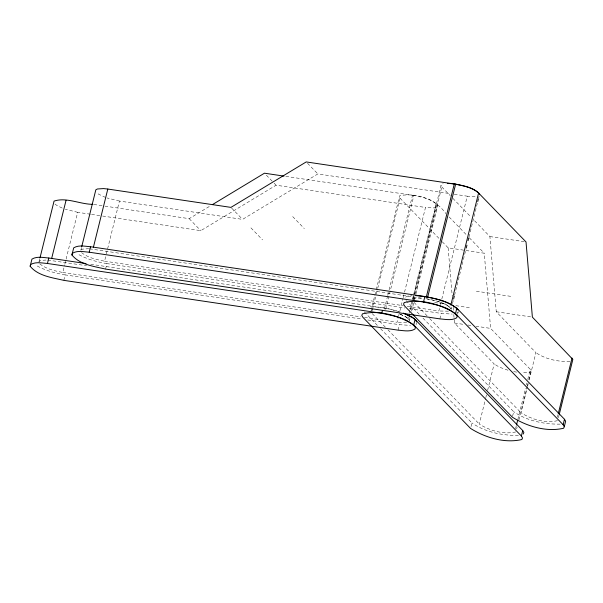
<?xml version="1.0" encoding="UTF-8"?>
<svg xmlns="http://www.w3.org/2000/svg" width="603" height="603" viewBox="0 0 603 603"><rect width="100%" height="100%" fill="white"/><g stroke="black" fill="none" stroke-linecap="round" stroke-linejoin="round"><path stroke-width="0.45" stroke-dasharray="3.02 2.26" d="M39.089 261.506L39.768 258.777M39.783 263.888C46.295 269.074 54.783 270.92 62.795 272.45L64.596 265.162M64.823 264.25L77.674 212.316L90.638 214.246M63.805 280.35L65.162 274.885L362.207 319.145M80.855 250.237L81.526 247.501M81.548 252.612C88.061 257.798 96.548 259.644 104.56 261.174L106.136 254.798M106.362 253.886L119.439 201.048L242.564 219.386L317.849 173.928L450.562 193.699M105.57 269.081L106.919 263.609L404.899 308.005M371.026 310.681L375.986 290.638M376.212 289.726L399.676 195.696C416.356 192.44 436.007 199.186 445.896 213.635M372.292 310.251L376.129 294.761M376.355 293.849L377.478 289.297M377.704 288.385L400.03 198.191L399.209 196.804M384.367 309.045L387.518 296.292M387.744 295.38L388.875 290.827M389.101 289.915L412.55 195.168M385.686 309.339L413.869 195.462C422.092 197.377 432.193 198.575 437.801 205.487L415.482 295.681M364.498 317.397L397.091 322.258L398.447 316.786M398.673 315.874L402.955 298.568M403.181 297.656L404.304 293.103M404.53 292.191L425.499 207.462L433.323 207.937L435.954 207.515L437.484 206.678L437.801 205.487M398.101 330.158L399.457 324.693L410.455 325.364M409.693 320.381L407.734 318.361L408.186 316.537M409.09 312.897L409.769 310.161M409.987 309.249L412.248 300.143M412.467 299.231L413.598 294.679M413.824 293.767L436.142 203.573M412.791 299.412L413.47 296.676M413.696 295.764L440.974 185.528L441.441 184.42L443.167 183.666M410.07 317.547L409.392 320.283L408.472 318.814L408.924 316.997M410.726 309.708L412.987 300.596M413.206 299.683L436.881 204.025M414.057 298.975L414.51 297.151M415.414 293.51L441.788 186.915L440.974 185.528M411.645 311.171L413.907 302.058M414.125 301.153L415.256 296.593M416.078 324.655L416.53 322.831M407.198 306.264L438.856 310.982L440.205 305.517M440.431 304.605L441.562 300.045M441.788 299.141L467.265 196.186L475.081 196.668M439.866 318.881L441.215 313.417L452.212 314.088M451.459 309.105L449.499 307.085L449.951 305.269M451.609 307.183L451.157 309.007L450.237 307.545L450.69 305.721M452.514 303.543L453.411 299.895M454.541 295.342L466.036 248.881M468.968 237.039L477.538 202.42M478.661 197.859L479.114 196.035M457.617 314.291L458.295 311.555M471.033 426.615L471.938 422.974L380.591 328.718M515.738 431.944C503.573 434.801 489.689 430.64 479.272 424.067L485.581 398.553M485.807 397.641L486.485 394.912M487.616 390.36L494.151 363.933L454.504 323.02L454.112 318.384M512.573 416.251L513.696 411.698L422.356 317.449M515.61 428.537L516.289 425.801M517.871 419.424L525.537 388.445M526.434 384.804L526.886 382.98M527.791 379.34L530.271 369.315L490.616 328.401L476.069 326.238M516.658 429.012L517.11 427.188M518.912 419.899L527.03 387.103M527.256 386.191L527.927 383.455M528.831 379.815L531.085 370.702L530.271 369.315M557.504 420.668C545.331 423.532 531.454 419.364 521.037 412.791L527.346 387.284M527.572 386.372L528.251 383.636M529.148 379.996L535.916 352.665L496.269 311.751L489.907 236.564L473.649 219.794M557.376 417.261L558.054 414.525M558.423 417.736L559.094 415.007M38.863 262.418L39.18 261.227L40.71 260.39L46.913 259.991M531.085 370.702L530.617 371.817L528.899 372.571L522.236 372.842M104.93 206.113L189.169 218.663L210.794 205.6M102.668 216.04L200.799 230.663L276.091 185.204L425.499 207.462M80.945 249.951L82.468 249.122L88.679 248.715M456.644 313.1L458.076 312.324M371.267 310.485L372.993 309.731M405.555 297.106L407.975 296.043L412 295.545M413.032 299.209L417.615 298.101L423.208 298.379M448.436 311.178L438.856 310.982M406.671 322.447L397.091 322.258M569.941 361.385C558.242 361.988 545.685 359.29 535.916 352.665M560.142 424.135C544.14 424.354 527.03 420.886 513.696 411.698M518.384 435.411C502.374 435.622 485.264 432.163 471.938 422.974M370.234 306.821C380.538 306.761 390.752 308.955 400.505 312.15M89.523 248.805L422.567 298.289M47.765 260.081L86.553 265.719M454.27 194.256L467.265 196.186M285.799 176.377L413.869 195.462M489.907 236.564L524.173 241.667M442.293 241.803L448.142 247.841L484.262 253.222L490.616 328.401M93.819 204.455L104.002 205.97M91.566 214.389L101.749 215.904M476.378 291.226L512.497 296.608M434.612 302.502L446.65 304.296M455.913 305.676L470.732 307.884M496.269 311.751L531.477 316.997M104.56 261.174L403.467 305.706M409.558 308.698L441.215 313.417M90.706 264.25L383.101 307.816L389.636 309.038L400.226 312.053M454.504 323.02L463.428 324.354M467.883 325.017L472.435 325.695M62.795 272.45L360.775 316.846M367.792 319.974L399.457 324.693M425.906 298.681C434.062 300.249 442.768 301.922 449.499 307.085M513.696 371.599L516.937 372.194M119.439 201.048L107.07 197.972M77.674 212.316L65.305 209.241M427.226 298.982C435.238 300.505 443.725 302.352 450.237 307.545M106.919 263.609C96.721 261.868 86.493 259.139 77.501 253.878M65.162 274.885C54.956 273.144 44.728 270.415 35.735 265.147M507.975 370.227L499.337 367.152L494.151 363.933M400.136 314.178L405.691 316.794L407.734 318.361M400.113 314.155L406.384 317.178L408.472 318.814M105.578 197.475L98.515 194.121L96.427 192.485M62.237 208.088L56.757 205.397L54.662 203.754M441.788 186.915L450.245 195.636M452.845 198.319L471.049 217.11M449.145 216.99L466.707 235.102M469.307 237.786L484.262 253.222M400.03 198.191L439.693 239.112M307.515 163.262L317.849 173.928M414.035 302.382L427.082 315.844M429.69 318.542L521.037 412.791M406.045 300.618L419.093 314.08M266.398 175.202L273.506 182.536M274.146 183.199L276.091 185.204M292.696 216.59L304.327 228.59M372.27 313.658L385.317 327.12M387.933 329.811L479.272 424.067M364.28 311.887L377.335 325.356M250.931 227.866L262.561 239.866M231.552 208.02L242.564 219.386M189.169 218.663L200.799 230.663M448.142 247.841L452.227 296.103M453.17 307.244L453.479 310.952M453.795 314.668L454.029 317.449"/><path stroke-width="0.9" d="M30.15 266.247L30.595 264.574C35.615 261.514 41.931 263.074 47.449 263.473L381.744 313.281C393.314 315.972 407.515 317.668 415.399 327.384L414.954 329.057C409.934 332.117 403.618 330.557 398.101 330.158L63.805 280.35C52.242 277.659 38.034 275.97 30.15 266.247L31.944 259.109C36.971 256.049 43.288 257.609 48.805 258.009L86.048 263.556M39.994 257.865L54.059 201.101C66.511 196.932 80.207 204.387 92.892 204.319M47.449 263.473L48.805 258.009M51.617 258.627L66.044 200.317M71.915 254.979L72.36 253.298C77.38 250.237 83.696 251.805 89.214 252.205L423.51 302.005C435.072 304.696 449.28 306.392 457.164 316.108L456.72 317.789C451.7 320.849 445.383 319.281 439.866 318.881L105.57 269.081C94 266.39 79.8 264.694 71.915 254.979L73.709 247.833C78.737 244.773 85.046 246.333 90.563 246.733L424.859 296.54C436.301 299.08 449.808 301.003 458.084 309.957M81.752 246.589L95.824 189.824L97.354 188.988L103.558 188.588L107.809 189.041L230.934 207.387L306.218 161.928L455.634 184.186C463.858 186.101 473.958 187.307 479.566 194.219M89.214 252.205L90.563 246.733M93.382 247.351L107.809 189.041M381.744 313.281L382.423 310.553M409.151 316.085L409.603 314.261M413.718 324.919C399.065 315.678 379.551 309.821 362.441 313.846L361.777 315.407L362.931 317.351L470.581 428.439C485.234 437.68 504.756 443.537 521.866 439.519L522.522 437.959L521.369 436.007L413.718 324.919L415.075 319.454L412.188 317.246L403.739 313.311M423.51 302.005L424.859 296.54M426.351 296.864L454.308 183.892C462.471 185.46 471.177 187.126 477.908 192.297L526.02 241.946L532.381 317.133L572.85 359.433L559.32 414.095M427.678 297.158L455.634 184.186M450.916 304.809L478.646 192.749M453.637 298.99L454.315 296.254M466.262 247.969L466.941 245.233M468.064 240.68L468.742 237.944M477.764 201.508L478.435 198.771M455.484 313.65C440.831 304.402 421.309 298.545 404.198 302.57L403.543 304.131L404.696 306.083L512.346 417.163C526.999 426.411 546.514 432.261 563.624 428.243L564.287 426.683L563.134 424.731L455.484 313.65L456.833 308.178C445.006 299.646 429.833 296.849 415.565 295.621M516.515 424.889L517.645 420.336M521.369 436.007L522.726 430.542L415.075 319.454M558.28 413.62L572.028 358.046M563.134 424.731L564.491 419.266L456.833 308.178M564.287 426.683L565.637 421.218L564.491 419.266M523.216 434.047L523.871 432.487L522.726 430.542M212.399 204.636L264.461 173.197L283.945 176.106M447.547 183.342L454.308 183.892M403.384 313.168C408.156 315.339 414.042 317.057 416.756 321.919"/></g></svg>
